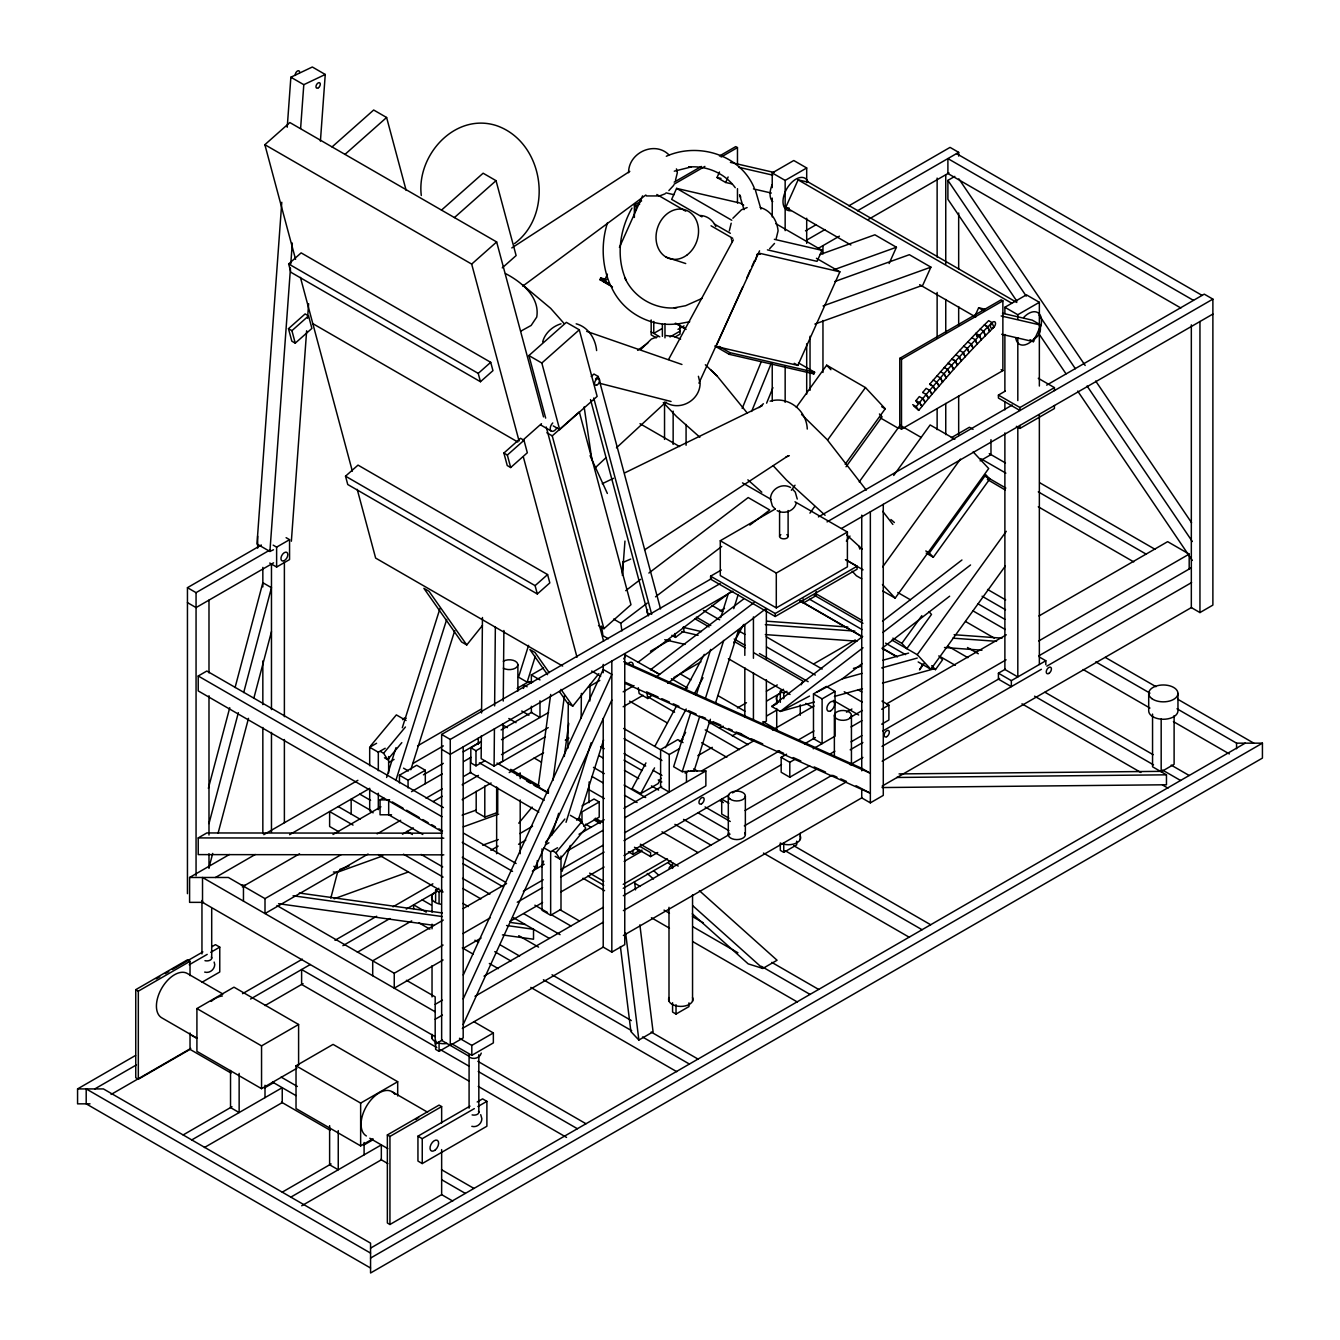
<?xml version="1.0" encoding="UTF-8"?>
<svg xmlns="http://www.w3.org/2000/svg" width="1340" height="1340" viewBox="0 0 1340 1340"><rect width="100%" height="100%" fill="white"/><g stroke="black" fill="none" stroke-linecap="round" stroke-linejoin="round"><path stroke-width="1.5" d="M481.361 735.811L481.161 758.641L494.092 766.095L502.701 761.221L503.036 723.868M481.579 712.981L482.45 617.506M494.092 766.095L494.427 728.742M494.628 705.912L495.348 627.053M503.254 701.038L503.89 630.487M567.875 748.206L568.294 702.545M581.141 718.307L581.376 693.4M588.947 802.677L589.131 781.923M589.868 700.988L590.035 684.388M622.464 573.453L622.865 561.678M624.959 541.075L622.38 575.413M281.785 202.256L256.978 543.99L269.909 551.46L273.494 549.752M287.229 127.233L290.864 77.218L312.321 67L325.252 74.471L320.411 141.136M269.909 551.46L290.478 268.05M290.78 263.896L292.304 243.059M300.612 128.439L303.795 84.688L325.252 74.471M291.366 541.226L306.642 330.762M307.564 318.267L308.619 303.678M550.69 694.438L538.094 787.351L547.792 792.962M552.985 780.366L564.442 695.694M564.274 756.48L568.746 723.433M628.594 172.692C628.36 152.76 654.624 140.533 668.878 154.804M675.477 180.297L677.337 172.692L676.415 168.874M729.329 230.849L731.188 223.227M776.229 238.47L778.088 230.849C777.1 220.48 770.751 210.33 760.299 207.583M330.812 898.169L337.579 872.223L382.754 855.925M208.37 788.356L229.743 707.721M235.07 687.554L262.841 582.716L271.467 587.691L243.696 692.529M208.99 823.564L238.353 712.696M208.99 867.516L212.725 853.413M218.068 833.245L248.503 718.341M253.846 698.173L271.467 631.643M386.607 777.468L396.02 747.636M402.302 727.754L439.989 608.461M395.853 780.45L446.722 619.398M410.794 769.78L454.762 630.604M528.58 645.361L518.53 677.169L527.139 682.144L533.052 681.775M527.139 682.144L535.313 656.298M541.712 867.014L543.588 861.05M551.762 835.205L558.663 813.33M566.033 822.291L591.158 742.745M562.13 871.251L570.304 845.406M578.461 819.561L603.586 740.032M690.586 713.048L673.635 766.731L682.244 771.706L694.053 770.969L710.384 719.279M696.247 695.142L710.686 649.414M720.736 617.606L728.273 593.754M682.244 771.706L699.832 716.029M705.493 698.14L723.701 640.47M733.75 608.662L738.156 594.742M715.409 703.366L738.642 629.8M607.523 222.658C601.057 242.741 601.727 265.169 610.135 284.616M755.107 261.267L757.435 253.947M542.7 341.817C544.878 333.191 552.599 326.273 561.008 323.811M481.278 1053.089C480.089 1057.813 474.109 1059.722 470.005 1057.478M796.228 503.254C794.201 511.244 784.084 514.493 777.133 510.674M742.193 408.432L761.154 361.967M751.606 411.464L771.337 363.073M766.614 403.156L772.929 387.662M759.562 250.831L698.927 383.173M612.481 286.928L599.918 279.675L600.655 278.017L606.719 279.423M611.207 285.939L603.988 281.769L607.422 274.147M619.415 247.414L642.563 195.875M743.7 205.137L740.132 203.077L676.6 188.387L671.658 199.392L701.926 216.862M731.606 183.848L725.644 182.475L717.034 177.5L719.496 172.006M725.644 182.475L728.122 176.981M742.578 287.279L716.012 346.457L797.886 365.385L839.895 271.836L816.412 258.285M746.866 277.732L750.299 270.094M752.025 266.275L754.587 260.546M850.883 244.986L785.743 207.365L798.104 179.862L808.69 182.307L1016.792 302.455M729.178 354.296L729.915 352.654L814.62 372.235L813.882 373.877L729.178 354.296L714.823 346.005M775.726 223.629L822.006 250.346L817.048 261.35L767.418 249.86M889.107 263.545L896.426 247.247L874.886 234.802L819.996 254.55M834.854 281.5L909.357 254.701L930.898 267.146L922.757 285.253L814.871 324.079M801.253 684.757L802.894 681.089L754.202 652.982M975.352 315.101L978.652 307.764L984.599 309.138M1001.7 334.297L1033.492 341.65L1040.912 325.134L1032.286 320.159L1002.488 313.275M463.272 975.034L603.218 669.447L611.827 674.422L463.188 998.987M463.188 1024.564L611.827 699.999M631.994 208.069C619.733 229.626 615.78 256.845 625.998 279.976L624.775 277.631C633.586 297.53 655.277 310.059 676.918 307.731M668.543 359.522L733.365 239.91M645.93 762.912L632.095 788.674L640.704 793.649L658.091 783.615L661.056 778.121M654.841 746.363L676.583 705.879M685.494 689.33L704.27 654.372M640.704 793.649L654.557 767.887M665.427 747.653L686.197 709.011M694.103 694.304L703.014 677.739M680.703 741.556L685.611 732.41M733.784 642.798L743.616 624.507M623.72 658.895L625.746 655.361M796.329 407.276L826.68 365.184L865.456 387.578L885.238 408.767L845.155 464.31M791.37 490.256L795.022 485.214M827.802 439.755L865.456 387.578M809.93 513.136L814.787 506.403M846.026 466.772L882.072 416.807L879.425 413.993M859.225 481.881L900.078 425.266M846.344 541.109L849.979 536.05M893.713 475.449L930.144 424.947L954.834 439.202M882.692 566.854L960.428 459.118M882.825 591.024L895.17 598.143L988.702 468.531L973.158 451.881M933.31 557.256L929.357 553.018L985.821 474.762L989.774 479L933.31 557.256L926.225 553.169M929.039 611.76L931.501 614.423L906.795 648.66L901.853 643.351L921.853 615.646M1005.235 566.15L930.848 669.246L917.247 654.691L1006.273 531.31M922.674 664.305L919.508 669.883L924.382 663.149M931.87 667.571L935.471 669.631L942.523 659.85L938.821 655.88M466.756 644.959L429.051 591.325L423.892 588.327L461.58 641.961L466.756 644.959L482.433 625.462M559.333 691.423L567.574 703.165L572.75 706.146L598.863 673.652M918.721 410.358L916.175 406.64L926.158 394.479L928.637 398.298L918.721 410.358L913.578 405.886M370.661 745.811L396.355 714.89L406.053 720.501M401.816 742.645L387.696 759.646L383.592 753.264L405.434 727M518.747 823.162L532.131 807.099M545.564 842.224L564.844 819.042M581.627 821.856L585.731 828.237L560.036 859.158L555.933 852.776L581.627 821.856L570.321 815.323M922.724 392.469L926.158 388.366L929.625 390.342L932.037 394.228L928.603 398.315L926.175 394.463L922.707 392.486M926.175 394.463L947.665 369.455L949.909 373.542L932.02 394.245L929.625 390.342M929.675 384.212L933.126 386.205L935.488 390.141L933.109 386.222L929.659 384.228L951.836 358.986L955.269 360.979L957.43 365.167L949.876 373.575L947.682 369.438L944.214 367.462M947.682 369.438L983.56 331.147L985.402 335.67L981.232 339.908L979.389 335.385L975.922 333.425L963.661 346.189M963.125 352.453L965.152 356.775L963.092 352.47L959.658 350.477L951.852 358.969L955.303 360.963L957.413 365.184L969.122 352.537L967.095 348.216L963.644 346.222L959.675 350.46M668.878 190.565L673.769 185.272M732.896 218.253L741.523 209.744L747.117 207.583M641.039 349.288L651.374 339.07L658.091 336.491M769.629 248.721L774.503 243.445M975.922 333.425L977.178 336.407L975.939 333.392L984.364 324.9L987.798 326.893L989.59 331.466L985.369 335.687L983.594 331.131L980.11 329.154M983.594 331.131L992.086 322.639L988.652 320.662L984.381 324.883L987.831 326.859L989.573 331.483L993.828 327.262L992.086 322.639M595.395 467.643L605.914 457.744M616.45 447.828L665.997 402.034M295.571 259.307L264.868 144.686L289.842 122.543L496.654 241.954L543.521 416.891M332.052 146.931L373.676 110.014L386.607 117.484L406.154 190.431M344.983 154.385L386.607 117.484M288.653 263.947L301.132 252.875L490.708 362.319L492.953 370.644L480.457 381.716L290.88 272.271L288.653 263.947L478.229 373.391L480.457 381.716M288.469 328.685L305.118 313.928L308.552 315.905L311.902 328.401L295.252 343.157L291.819 341.164L288.469 328.685L291.919 330.678L295.252 343.157M291.919 330.678L308.552 315.905M441.496 210.112L483.12 173.212L496.034 180.666L516.118 255.572L502.249 267.883M454.428 217.566L496.034 180.666M519.082 441.028L471.68 264.097L496.654 241.954M345.519 476.186L358.014 465.114L547.591 574.575L549.819 582.9L537.323 593.972L347.747 484.51L345.519 476.186L535.096 585.647L537.323 593.972M478.229 373.391L490.708 362.319M545.665 418.114L528.915 355.552L566.368 322.354L579.299 329.808L597.138 396.389L559.684 429.604L553.219 425.885M559.684 429.604L541.829 363.023L579.299 329.808M503.89 453.054L520.54 438.297L523.99 440.291L527.323 452.769L510.691 467.526L507.24 465.55L503.89 453.054L507.341 455.047L510.691 467.526M591.191 376.49L593.955 374.028L598.277 376.507L660.553 608.93M522.751 440.274L541.477 423.675M507.341 455.047L523.99 440.291M595.496 378.969L598.277 376.507M603.921 628.694L552.247 435.869L579.299 411.882L630.972 604.708L603.921 628.694L598.528 625.579M535.096 585.647L547.591 574.575M758.926 407.628L763.398 403.742M514.426 243.662C554.643 213.914 543.906 141.688 496.202 125.525C454.712 112.376 416.305 155.524 421.296 195.506M645.88 194.987L522.751 286.14M814.385 702.009L780.332 711.44L771.723 706.465L862.692 636.416M882.541 621.14L961.936 560.003M863.027 647.756L780.332 711.44L809.511 696.096M882.876 632.48L970.545 564.978M816.797 692.261L842.341 678.827L862.156 663.568M949.658 596.2L881.971 648.326L896.175 656.416M625.713 590.672L640.604 579.349M648.878 573.051L748.189 497.559L769.73 510.004L749.864 525.096M621.928 630.889L620.788 623.234L647.254 603.101M655.528 596.819L721.724 546.486M637.974 662.329L730.769 591.794M671.893 635.294L675.511 637.388L684.02 630.906L683.433 627.036M650.453 669.832L743.7 598.947M655.729 677.337L753.985 602.648M638.275 687.721L639.146 693.534L647.773 698.509L652.764 694.706M667.739 683.316L765.994 608.628M637.639 350.36L647.806 343.057M644.573 549.869L788.406 455.667M511.796 247.934L629.8 171.352M702.21 298.334L685.644 305.704L674.271 307.832M634.373 217.432L634.373 205.12L641.609 200.933M674.204 182.123L701.356 166.445M719.446 156.01L735.744 146.596L737.469 147.584L737.469 164.016M634.373 205.12L636.098 206.109L639.716 204.032M674.104 184.166L704.89 166.411M721.171 156.998L737.469 147.584M772.225 187.6L772.225 172.944L793.766 160.515L806.697 167.969L806.697 182.625M772.225 172.944L785.156 180.414L806.697 167.969M187.449 893.646L187.449 587.674L261.35 545.011M805.491 230.849L816.328 224.601M848.856 205.824L950.06 147.383L958.67 152.358L958.67 156.093M187.449 587.674L196.059 592.649L269.96 549.986M806.881 240.011L824.954 229.576M857.483 210.799L958.67 152.358M273.176 545.145L276.626 547.139L289.557 539.668L289.557 559.567L276.626 567.038L269.742 563.051M662.144 328.534L653.769 333.375L653.769 321.433M273.561 562.833L196.059 607.59L187.449 602.615M678.006 329.339L684.003 325.871M817.718 248.671L839.409 236.158M868.32 219.459L948.971 172.893M670 336.943L680.05 331.147M675.025 337.027L680.05 334.129L680.05 325.168M1016.893 301.249L947.899 199.292L947.899 180.381L954.8 176.394M441.999 831.654L198.22 690.921L198.22 675.996L206.829 671.022L443.389 807.585M899.776 358.349L1001.148 299.825L1002.873 300.83L1002.873 370.627L901.502 429.152L899.776 428.147L899.776 358.349L901.502 359.338L1002.873 300.83M1004.883 313.56L1004.883 307.279L1026.423 294.834L1039.354 302.304L1039.354 386.037M1004.883 307.279L1017.814 314.733L1039.354 302.304M443.808 854.853L198.22 854.602L198.22 837.919L206.829 832.944L442.016 833.179M794.989 501.78L847.399 532.03L847.399 566.854L776.295 607.891L720.284 575.563L720.284 540.74L775.391 508.932M369.689 765.71L369.689 747.251L376.59 743.281M369.689 747.251L378.316 752.226L385.2 748.256M1054.429 390.61L1054.429 387.612L1019.975 407.528L1019.975 410.509L998.417 398.064L998.417 395.082L1005.318 391.096M531.36 683.283L531.36 674.941L543.437 667.973M846.311 560.019L857.081 566.234L857.081 569.215L775.224 616.484L710.602 579.165L710.602 576.183L721.272 570.019M203.513 902.356L189.593 902.356L189.593 877.482L229.408 854.501M263.796 834.653L357.88 780.316M388.65 762.561L394.077 759.428M417.611 745.844L480.943 709.279M517.139 688.375L528.948 681.558M951.316 437.711L969.44 427.242L973.041 429.319M468.832 1056.121L441.647 1040.409L441.647 734.437L711.557 578.612M818.422 516.922L1012.253 405.015M1046.657 385.133L1204.258 294.147L1212.884 299.122L1212.884 605.094L1199.953 612.564L1191.327 607.59L1191.327 324.866M441.647 734.437L450.257 739.429L720.166 583.587M827.048 521.896L1212.884 299.122M215.455 877.482L255.253 854.501M289.608 834.669L369.203 788.707M412.62 763.649L443.373 745.894M399.454 782.912L399.454 775.224L416.69 765.274L425.299 770.249L425.299 783.682M732.846 591.191L450.257 754.353L441.647 749.378M841.537 528.446L1212.884 314.062M399.454 775.224L408.064 780.198L425.299 770.249M1016.373 426.338L1019.975 428.415L1054.429 408.516L1054.429 405.534M391.548 814.787L380.058 814.787L380.058 799.863L383.675 797.769M423.423 774.822L443.306 763.348M463.188 751.857L481.261 741.439M501.127 729.948L531.846 712.227M484.611 760.885L475.985 765.86L470.826 762.879L470.826 747.737L481.161 741.774M720.284 540.74L776.295 573.068L847.399 532.03M470.826 747.737L475.985 750.735L481.161 747.737M242.272 886.879L299.524 853.815M333.024 834.468L380.928 806.814M588.562 686.951L599.818 680.452M650.469 651.207L670.369 639.716M720.149 610.973L724.521 608.444M980.11 460.876L990.98 454.612L990.98 439.671M411.514 791.655L442.217 773.917M463.774 761.472L470.96 757.318M501.512 739.68L548.596 712.495M426.036 798.188L442.217 788.841M463.774 776.396L470.96 772.242M501.512 754.621L548.228 727.637M189.593 877.482L228.37 877.482L265.002 898.621L340.98 854.769M377.143 833.882L400.66 820.298M433.222 801.504L442.267 796.278M462.166 784.788L478.447 775.391M498.346 763.901L545.38 736.749M623.167 691.842L634.021 685.577M710.602 576.183L775.224 613.502L857.081 566.234M368.098 854.016L265.002 913.545L265.002 898.621M402.469 834.183L413.323 827.919M462.166 799.712L491.11 782.995M509.2 772.56L543.571 752.712M565.279 740.183L568.897 738.089M623.167 706.766L643.066 695.276M673.819 677.521L700.954 661.86M799.712 601.024L803.397 602.983L816.328 595.53L816.194 591.476M190.029 1032.989L190.029 1049.371L138.322 1079.219L135.742 1077.728L135.742 989.674L187.449 959.825L190.029 961.316L190.029 975.654M156.211 978.853L159.795 976.776M165.189 973.661L168.773 971.6M172.358 969.524L202.876 951.902M211.854 946.727L215.455 944.65L219.76 947.129L219.76 972.002L201.804 982.371M135.742 989.674L138.322 991.165L190.029 961.316M189.242 964.75L207.198 954.381M210.782 952.321L219.76 947.129M296.844 1068.298L261.551 1088.666L196.913 1051.364L196.913 1008.568L233.981 987.178L298.602 1024.497L298.602 1065.25M679.581 748.574L669.246 754.537L669.246 792.107L660.62 787.133L660.62 749.562L677.856 739.613L683.031 742.594M90.015 1103.842L77.569 1103.842L77.569 1088.918L135.575 1055.434M242.54 993.677L302.354 959.155M334.983 940.312L376.674 916.242M392.989 906.812L432.87 883.797M490.876 850.297L498.128 846.11M519.886 833.564L532.566 826.227M679.413 741.456L683.031 739.362M710.217 723.667L713.851 721.573M737.419 707.972L746.481 702.73M766.413 691.222L777.301 684.941M813.548 664.02L855.238 639.934M435.617 901.368L435.617 890.162L438.85 888.303M780.299 702.361L780.299 691.172L783.531 689.296M581.979 805.943L594.039 798.992L599.215 801.973L599.215 817.115L583.704 826.06M94.805 1088.918L136.462 1064.881M250.547 999.02L310.294 964.515M342.889 945.688L389.974 918.503M406.271 909.106L437.058 891.335M518.547 844.284L525.783 840.096M719.547 728.24L723.165 726.146M766.631 701.055L781.12 692.68M435.617 890.162L439.068 892.155L442.3 890.296M780.299 691.172L783.749 693.149L786.982 691.289M599.215 801.973L581.979 811.923L581.979 823.279M111.103 1094.445L190.783 1048.433M265.035 1005.57L303.058 983.627M357.378 952.254L411.698 920.898M697.822 755.71L712.311 747.335M732.226 735.844L737.653 732.712M766.631 715.979L777.502 709.697M545.481 844.769L548.931 842.776M761.522 723.902L766.363 721.104L766.363 679.749M835.038 691.406L822.107 698.877L822.107 743.65L813.481 738.675L813.481 693.902L826.412 686.432L835.038 691.406L835.038 736.179L813.212 748.775M579.031 834.234L604.173 819.712M623.938 808.305L661.675 786.513M685.042 773.029L688.626 770.952M543.755 847.751L550.656 851.738L557.541 847.751M443.255 920.077L372.704 960.813L372.704 975.738M463.154 908.587L506.57 883.529M701.942 770.735L754.403 740.451M772.476 729.999L814.083 705.979M532.382 871.117L544.207 864.283M566.719 851.285L602.866 830.415M624.541 817.903L705.862 770.952L705.862 785.877L624.541 832.827M523.354 891.251L543.236 879.777M561.309 869.342L602.866 845.356M196.913 1008.568L261.551 1045.887L298.602 1024.497M276.928 905.522L394.245 973.259L443.088 945.052M462.987 933.561L490.122 917.9M517.257 902.239L542.583 887.616M560.673 877.164L604.089 852.106M623.988 840.615L779.562 750.802M797.652 740.35L813.933 730.953M846.478 712.16L851.905 709.028M809.611 765.777L789.796 777.233L781.17 772.259L781.17 757.335L786.58 754.202M804.603 743.801L815.407 737.569M849.644 717.805L862.256 710.518M443.088 959.976L394.245 988.183L394.245 973.259M462.987 948.486L481.077 938.05M510.021 921.334L542.583 902.54M560.673 892.088L604.089 867.03M623.988 855.54L728.96 794.938M732.528 792.878L781.521 764.587M886.661 703.885L1006.307 634.808M1038.936 615.981L1167.643 541.662L1189.183 554.107L1189.183 569.031M781.17 757.335L789.796 762.309L795.19 759.177M851.051 726.933L861.854 720.686M881.687 709.245L888.889 705.091L888.889 720.016L881.687 724.169M628.427 851.738L632.949 854.351L639.833 850.364M624.172 861.402L641.793 851.235M634.457 847.265L650.604 856.595L657.706 852.491M542.03 848.806L542.03 910.312L550.656 915.287L560.991 909.324L560.991 856.009M829.427 754.336L834.837 751.221M851.051 741.857L861.854 735.61M372.989 1138.749L360.644 1145.884L296.023 1108.582L296.023 1065.786L333.074 1044.396L397.695 1081.715L397.695 1095.969M183.128 1134.947L231.988 1106.74M264.566 1087.929L273.611 1082.703M745.057 810.516L817.568 768.658M850.197 749.814L862.893 742.494M882.825 730.97L1006.089 659.816M1038.718 640.972L1189.183 554.107M623.217 884.35L667.404 858.84M623.217 888.32L670.938 860.766M1045.82 664.74L1045.82 660.754L1011.348 680.653L1011.348 686.616L998.417 679.162L998.417 673.183L1005.318 669.213M191.754 1139.921L282.238 1087.678L282.238 1102.602L204.417 1147.526M435.182 1004.347L442.418 1000.159M484.025 976.14L603.419 907.214M623.318 895.723L730.049 834.1M744.32 825.859L832.073 775.207M850.197 764.738L862.893 757.418M882.005 746.38L999.59 678.492M1038.718 655.896L1191.327 567.792M435.182 1019.271L442.418 1015.083M474.996 996.29L603.469 922.104M623.385 910.614L845.959 782.108M882.155 761.221L1041.398 669.28M1046.825 666.148L1191.595 582.565M442.418 1039.974L435.182 1044.145L435.182 996.876L406.405 980.277M462.333 1028.467L603.469 946.978M623.385 935.488L862.24 797.585M882.155 786.094L1191.595 607.439M435.617 1040.041L435.617 1049.371L439.068 1051.364L451.982 1043.894M780.299 842.91L780.299 850.364L783.749 852.357L796.663 844.904L796.663 841.168M603.218 718.458L603.218 947.129L611.827 952.103L624.758 944.65L624.758 653.602M861.737 789.562L861.737 797.886L870.347 802.861L883.278 795.391L883.278 504.343M296.023 1065.786L360.644 1103.105L397.695 1081.715M459.469 1038.265L471.814 1045.384L493.355 1032.956L493.355 1042.905L471.814 1055.334L452.418 1044.145M282.238 1192.148L331.097 1163.941M363.659 1145.147L372.704 1139.921M441.647 1149.586L441.647 1194.644L389.94 1224.492L387.361 1223.001L387.361 1134.947L439.068 1105.098L441.647 1106.589L441.647 1122.97M387.361 1134.947L389.94 1136.437L441.647 1106.589M290.847 1197.123L381.331 1144.896L381.331 1159.82L301.701 1205.782M477.191 1101.983L482.584 1098.867L486.889 1101.363L486.889 1126.236L422.251 1163.555L417.946 1161.06L417.946 1136.186L470.005 1106.12M417.946 1136.186L422.251 1138.665L474.327 1108.616M477.911 1106.539L486.889 1101.363M672.58 1002.739L672.58 1012.052L676.03 1014.045L688.961 1006.591L688.961 1002.856M620.403 946.576L630.906 1031.582L638.862 1040.041L653.082 1031.833L639.867 924.851M692.294 913.796L748.206 963.879L762.845 968.451L777.066 960.244L699.38 890.681M370.56 1248.126L1245.195 743.164M370.56 1258.076L1262.431 743.164L1262.431 758.088L370.56 1273L370.56 1243.151L103.431 1088.918L77.569 1088.918M520.908 331.097L531.159 325.436L536.737 317.078C540.12 296.978 521.411 281.869 505.498 273.561M771.723 706.465L777.183 703.584M762.343 405.618L624.691 472.903M602.23 483.723L613.469 478.313M623.335 562.264L630.705 559.065M665.143 193.798L659.565 195.942L646.366 195.942M785.944 456.99L789.294 455.701M666.315 156.261C698.056 142.057 740.233 154.519 754.186 187.818M674.288 171.185L691.273 166.93L688.626 167.048C706.448 165.356 724.689 173.111 735.241 187.684M462.132 815.156L475.884 810.197M339.74 869.409L348.986 866.092M476.186 791.32L476.186 812.107L484.795 817.082L497.726 812.409L497.726 787.92M463.272 826.864L498.631 814.1M334.196 898.755L408.415 871.972M482.651 845.188L498.262 839.544M833.698 269.809L896.426 247.247M823.078 305.939L930.898 267.146M853.429 668.392L861.319 666.215M882.993 660.201L908.621 653.099M842.341 678.827L862.039 673.367M881.753 667.906L917.23 658.074M834.418 696.448L862.457 688.676M882.49 683.115L934.566 668.677M678.191 323.895L689.731 321.734M757 254.5L760.299 254.114M770.115 401.163C788.389 395.786 806.613 410.543 807.266 429.068M899.056 773.917L1160.474 771.354M896.695 777.468L1166.47 774.822L1166.47 784.771L882.055 787.552M1177.006 708.776L1236.569 743.164L1262.431 743.164M690.552 770.952L705.862 770.952M380.058 799.863L389.639 799.863M198.22 837.919L443.808 838.17M675.561 324.012C648.929 326.876 622.196 311.45 611.358 286.944M333.409 872.022L337.579 872.223M766.631 621.191L847.868 627.053M954.13 634.708L1002.035 638.175M765.308 624.624L854.887 631.09M952.807 638.158L996.558 641.324M765.308 634.591L856.98 641.19M944.482 647.505L981.969 650.218M665.997 335.57L673.919 336.491L680.62 339.07M204.685 972.103C209.643 973.56 214.567 969.574 214.752 964.549L214.149 962.07M471.814 1126.337C476.772 1127.794 481.696 1123.791 481.881 1118.766L480.725 1114.679M241.284 884.936L245.421 885.505M299.322 893.026L442.334 912.959M510.741 922.49L525.246 924.5M293.075 895.773L442.317 916.56M506.57 925.521L533.521 929.273L533.521 939.223L502.416 934.901M278.569 903.696L434.026 925.371M730.401 162.375L774.118 172.475M739.027 167.349L772.795 175.155M717.034 177.5L721.004 178.421M753.465 188.906L771.337 193.044M785.743 207.365L789.277 208.186M665.963 192.859L673.953 194.702M774.353 239.324L822.006 250.346M760.014 253.377L839.895 271.836M1001.164 315.955L1040.912 325.134M599.918 279.675L605.965 281.065M603.988 281.769L607.975 282.707M683.149 627.355L701.406 631.592M681.859 631.542L698.09 635.294M664.74 639.733L685.042 644.423M599.298 383.19L671.055 401.498M666.114 257.113L685.728 263.545M586.686 331.365L681.943 364.48M576.183 323.811C588.193 326.977 595.496 338.651 596.618 350.561M666.315 402.871C680.888 411.146 699.882 400.007 700.133 383.341L698.408 376.289M790.55 487.458C781.89 482.534 770.584 489.15 770.433 499.066L772.393 506.001L775.09 508.899M623.753 661.659L861.737 768.306L870.347 773.281L624.758 663.216M625.663 682.462L633.284 685.879M646.6 691.859L658.024 696.968M661.826 698.676L669.447 702.093M673.25 703.802L678.961 706.364M688.492 710.619L696.096 714.036M701.808 716.599L705.627 718.307M715.141 722.562L720.853 725.124M728.474 728.541L732.277 730.25M736.079 731.958L741.791 734.521M751.305 738.776L762.728 743.901M777.971 750.718L783.682 753.281M793.196 757.552L800.818 760.969M814.134 766.932L825.557 772.058M833.179 775.475L836.981 777.183M840.783 778.875L846.495 781.438M856.026 785.709L870.347 793.246L624.758 683.182M624.256 654.389L659.615 674.389L650.989 669.414M956.525 153.614L1202.114 295.403M1193.488 300.378L947.899 158.589L947.899 173.513L1180.841 307.999M798.104 179.862L1011.633 303.142M978.652 307.764L983.811 310.746M1030.041 339.656L1033.492 341.65M919.659 284.683L975.755 317.061M971.785 337.68L975.252 339.656L977.162 344.095L969.088 352.554L967.111 348.182M1038.282 378.299L1054.429 387.612M967.681 341.951L971.148 343.911L973.108 348.316L971.148 343.911M1001.148 369.622L1002.873 370.627M676.6 188.387L731.774 220.246M955.722 354.748L959.189 356.708L961.266 360.963L959.189 356.708M714.371 224.048L730.384 233.294M656.835 194.501L685.745 211.184M711.038 225.79L732.729 238.302M998.417 395.082L1019.975 407.528M940.496 371.683L943.963 373.659L946.224 377.713L943.963 373.659M936.827 375.887L940.295 377.847L942.59 381.866L940.295 377.847M933.21 380.074L936.677 382.034L939.022 386.004L936.677 382.034M922.791 398.55L925.253 402.368L922.774 398.566L919.324 396.573L916.007 400.61L917.682 403.122L915.99 400.643L919.458 402.603L921.97 406.355L919.458 402.603M912.724 404.647L916.175 406.64M989.255 453.607L1005.469 462.97M1039.689 482.718L1154.963 549.266M980.646 458.581L1005.854 473.137M1038.282 491.847L1146.337 554.241M881.703 406.724L885.238 408.767M798.472 362.906L814.62 372.235M810.298 371.817L813.882 373.877M794.268 363.291L797.886 365.385M901.853 426.288L921.334 437.527M986.039 476.621L1005.854 488.062M1038.282 506.788L1133.741 561.895M986.24 476.956L989.774 479M290.864 77.218L303.795 84.688M880.397 417.929L898.503 428.381M987.362 479.469L1005.285 490.021M600.655 278.017L606.048 281.132M719.144 346.423L729.915 352.654M676.264 323.493L685.293 328.719M675.327 323.208L686.097 329.422M651.173 331.885L659.799 336.859M656.349 337.864L651.173 334.866L651.173 319.942M264.868 144.686L471.68 264.097M925.806 550.975L929.357 553.018M987.563 589.433L1005.67 599.901M1105.282 657.404L1156.001 686.683M1177.743 699.245L1253.804 743.164M982.086 596.233L1005.536 609.767M1095.785 661.876L1149.938 693.132M977.815 603.72L1004.832 619.315M1083.156 669.514L1149.938 708.056M1173.404 721.607L1229.35 753.918M972.807 610.772L1005.218 629.482M528.915 355.552L541.829 363.023M640.001 423.691L679.564 446.538M742.511 482.886L771.27 499.485M1039.354 657.019L1045.82 660.754M965.587 621.525L994.414 638.175M845.44 559.651L863.061 569.835M897.783 592.498L910.363 599.767M861.687 578.813L856.394 575.764L852.156 571.225M967.497 647.505L978.317 653.753M1044.999 692.261L1153.137 754.688M1171.16 765.09L1189.183 775.492M998.417 673.183L1011.348 680.653M948.067 646.249L967.899 657.689M1034.581 696.18L1153.522 764.855M1162.534 770.065L1180.557 780.466M1166.47 774.822L1152.551 766.781L1152.551 714.086M540.74 424.981L551.577 431.245M940.864 657.002L955.286 665.327M1021.968 703.835L1140.909 772.51M1162.534 784.989L1167.944 788.121M546.871 432.77L552.247 435.869M815.49 593.503L862.273 620.504M892.859 638.158L901.853 643.351M814.083 595.128L862.943 623.335M891.904 640.051L917.247 654.691M809.561 599.231L862.055 629.549M885.589 643.133L905.505 654.624M918.168 661.943L930.848 669.246M800.533 600.957L861.57 636.198M883.11 648.627L897.482 656.918M801.019 601.476L862.055 636.718M312.823 323.644L517.826 442.016M881.988 701.105L888.889 705.091M712.009 605.462L722.846 611.71M766.179 636.735L822.14 669.045M858.253 689.899L861.871 691.976M703.399 610.437L719.647 619.817M739.496 631.274L744.923 634.406M766.581 646.919L815.34 675.058M844.217 691.742L862.273 702.16M696.331 617.12L710.753 625.462M734.203 638.996L745.023 645.244M759.445 653.568L808.154 681.692M694.673 618.611L709.111 626.952M734.354 641.525L745.174 647.773M833.396 700.418L858.672 715.007M813.481 693.902L822.107 698.877M728.34 658.677L790.064 694.472M805.792 703.399L812.995 707.554M613.603 619.08L620.788 623.234M680.017 673.735L690.82 679.983M717.838 695.577L744.856 711.172M762.862 721.573L777.267 729.898M608.327 638.795L602.95 635.679L601.526 626.115M671.39 678.71L687.604 688.073M739.847 733.148L752.444 740.434M708.424 721.808L748.055 744.688M647.572 696.632L674.59 712.227M705.208 729.898L739.429 749.663M591.677 671.072L600.672 676.248M629.566 701.155L667.387 722.997M701.607 742.745L726.816 757.301M562.666 666.064L375.635 558.077L357.227 489.368M531.36 674.941L539.986 679.916M660.62 749.562L669.246 754.537M623.636 728.457L661.34 750.232M693.651 768.875L697.252 770.952M286.107 537.675L289.557 539.668M624.005 738.625L661.943 760.517M527.106 686.767L523.505 684.707L523.505 688.425M728.876 803.263L721.707 799.126L721.707 814.05L728.876 818.204M719.798 800.516L723.399 802.593M793.699 845.674L930.663 924.751M624.005 753.549L645.679 766.061M652.915 770.232L661.943 775.441M785.072 850.649L922.054 929.725M600.605 746.615L604.206 748.708M624.021 760.149L642.028 770.534M658.242 779.897L661.843 781.974M705.075 806.931L730.283 821.487M521.746 711.038L528.948 715.208M599.198 755.76L602.799 757.837M624.406 770.316L638.812 778.641M651.424 785.91L658.627 790.064M698.257 812.944L728.876 830.632M763.448 853.077L909.441 937.364M508.815 718.508L516.017 722.662M593.469 767.385L604.273 773.615M624.088 785.056L645.696 797.534M683.534 819.377L719.547 840.163M501.998 724.521L507.408 727.637M592.062 776.513L602.866 782.744M624.474 795.223L637.086 802.509M674.908 824.351L710.937 845.138M534.107 757.971L541.31 762.142M588.143 789.176L604.34 798.54M661.977 831.805L698.006 852.608M510.691 769.344L539.501 785.977M595.345 818.204L602.548 822.375M640.369 844.2L678.191 866.042M497.006 763.08L547.423 792.191M594.24 819.209L599.65 822.325M526.737 781.086L530.339 783.163M533.923 785.24L537.507 787.317M594.96 820.482L600.337 823.581M639.833 846.394L650.604 852.608L650.604 856.595M479.385 762.845L544.207 800.281M585.63 824.184L591.024 827.299M538.814 812.09L470.39 772.577L470.39 757.653M634.808 883.295L640.219 886.41M692.479 916.594L703.299 922.825M771.79 962.371L818.639 989.423M664.037 910.111L669.447 913.244M692.881 926.761L737.938 952.774M761.371 966.308L810.03 994.397M380.359 751.405L383.592 753.264M552.7 850.9L555.933 852.776M589.634 873.127L603.77 881.284M403.541 768.172L408.382 770.969M384.463 757.787L387.696 759.646M555.179 856.361L560.036 859.158M587.858 876.075L603.77 885.271M582.95 878.219L604.575 890.698M651.424 917.749L669.447 928.168M692.881 941.685L797.417 1002.035M533.873 866.276L537.323 868.27L537.323 860.582M198.22 675.996L441.999 816.73M463.724 833.245L516.118 863.496M392.268 801.923L403.038 808.154M406.623 810.214L419.202 817.484M422.787 819.544L428.163 822.659M431.765 824.736L435.349 826.797M438.951 828.874L442.535 830.951M462.283 842.357L512.55 871.369M359.79 794.151L370.594 800.382M559.701 909.575L579.517 921.016M422.787 834.468L388.684 814.787L388.684 799.863M462.283 857.282L505.364 882.155M370.979 810.566L351.164 799.126L351.164 814.05M407.008 831.353L412.402 834.485M462.836 863.597L502.467 886.477M534.878 905.187L547.49 912.473M551.092 914.55L570.907 925.99M373.14 812.811L369.689 810.817L369.689 788.255M338.25 806.58L360.175 819.243M421.095 854.418L442.703 866.896M462.518 878.337L489.854 894.115M523.756 913.696L560.103 934.667M353.04 825.088L329.623 811.554L329.623 826.495L338.635 831.688M403.474 854.2L443.088 877.08M462.903 888.521L480.926 898.905M513.337 917.632L549.367 938.419M378.248 854.568L443.088 892.005M462.903 903.445L468.313 906.56M518.747 935.672L538.546 947.112M422.251 899.877L431.262 905.07M499.753 944.616L519.585 956.057M552.03 974.783L631.324 1020.577M651.139 1032.018L698.006 1059.069M426.254 912.138L413.641 904.852L413.641 908.57M474.913 940.228L478.531 942.305M494.745 951.668L510.959 961.031M543.404 979.758L631.71 1030.745M642.53 1036.993L689.396 1064.044M419.052 922.892L429.855 929.139M462.3 947.866L473.12 954.114M489.334 963.477L498.346 968.669M530.791 987.413L676.767 1071.682M473.958 1021.75L493.355 1032.956M435.182 1011.8L202.524 877.482L202.524 902.356L435.182 1036.691M477.844 1061.313L585.982 1123.741M436.79 1047.562L301.617 969.524L301.617 984.448L469.234 1081.213M440.391 1049.639L469.234 1066.288M478.246 1071.498L577.372 1128.716M478.246 1086.422L566.552 1137.409M222.909 994.029L187.315 973.476A25.594 14.774 -60 0 0 161.721 988.25A25.594 14.774 -60 0 0 161.721 1017.797L197.315 1038.349M391.967 1091.631L427.56 1112.183M281.115 1077.092L297.346 1086.455M441.513 1169.703L473.958 1188.429M189.593 1034.195L196.812 1038.366M272.506 1082.067L295.922 1095.584M369.823 1138.246L387.846 1148.648M441.915 1179.87L465.349 1193.404M189.593 1049.12L231.049 1073.055M281.517 1102.184L330.176 1130.29M380.644 1159.418L387.846 1163.589M441.915 1194.794L452.736 1201.042M370.56 1253.101L86.196 1088.918L86.196 1103.842L370.56 1268.025M522.55 284.817L550.656 308.334L563.939 323.325M890.933 519.535L894.383 522.533M699.849 437.225L676.616 416.606L663.283 402.586M747.854 479.837L761.807 492.199M668.308 862.86L671.407 865.64M653.836 870.849L658.51 875.037M692.763 905.706L762.845 968.451M647.254 873.479L653.468 879.04M825.105 515.264L786.496 480.055L773.163 465.7M846.746 534.995L862.19 549.082M705.343 364.765L716.95 375.82L747.151 412.921M710.485 369.656L716.95 375.82M801.588 414.462L827.048 439.503L866.293 490.139M826.68 365.184L830.917 369.723M882.457 584.525L895.17 598.143M931.752 665.662L935.471 669.631M792.593 489.234L795.29 492.149L797.25 499.066M882.742 511.361L892.875 524.426M549.182 672.63L535.045 652.513L529.87 649.531L547.541 674.673M560.957 689.38L572.75 706.146M958.854 178.857L1085.166 365.468M1095.685 381.029L1191.578 522.717M947.899 180.381L1026.256 296.14M1039.12 315.151L1075.367 368.718M1087.075 386.004L1192.315 541.511M1039.12 334.079L1066.02 373.827M1077.712 391.096L1192.315 560.438M740.769 197.148L739.529 194.803L744.018 209.66M590.086 455.667L607.355 493.455M979.373 335.402L981.249 339.874L977.128 344.129L975.252 339.656M755.408 190.163L760.936 209.073M858.823 546.117L859.895 549.182M731.188 238.47L732.327 241.786M593.737 398.03L651.676 614.289M590.505 399.588L648.46 615.831M546.218 426.974L603.62 641.19M523.421 457.191L577.021 657.27M300.428 277.397L352.353 471.178M674.924 633.502L675.511 637.388M646.902 692.696L647.773 698.509M584.139 406.891L591.962 460.307M634.524 881.653L635.545 889.877M625.646 933.092L638.862 1040.041M803.263 598.93L803.397 602.983M1236.569 743.164L1236.569 748.759M1199.953 321.516L1199.953 612.564M1177.96 693.4L1177.96 710.82A14.623 8.442 0 0 1 1163.321 719.262A14.623 8.442 0 0 1 1148.698 710.82L1148.698 693.4M1174.108 715.66L1174.108 764.303L1161.177 771.773L1161.177 719.061M1039.354 415.35L1039.354 664.489M1019.975 425.433L1019.975 428.415M1017.814 314.733L1017.814 318.92M1017.814 337.764L1017.814 400.576M1017.814 427.795L1017.814 676.918L1004.883 669.464L1004.883 432.887M1004.883 334.481L1004.883 391.012M1004.883 401.481L1004.883 409.856M958.67 213.027L958.67 269.156M958.67 306.575L958.67 325.285M958.67 395.97L958.67 435.467M945.755 174.753L945.755 264.147M945.755 299.49L945.755 332.755M945.755 403.424L945.755 434.612M937.129 178.086L937.129 257.096M937.129 292.438L937.129 338.166M937.129 408.851L937.129 429.637M901.502 359.338L901.502 429.152M870.347 511.813L870.347 802.861M861.737 515.146L861.737 770.852M851.436 715.409A8.526 4.925 0 0 1 838.639 719.664A8.526 4.925 0 0 1 838.639 711.138A8.526 4.925 0 0 1 851.436 715.409L851.436 765.14M834.368 715.409L834.368 756.849M822.961 245.655L822.961 253.964M822.961 320.495L822.961 372.453M810.03 336.273L810.03 390.325M806.697 218.219L806.697 243.344M806.697 343.827L806.697 394.077M800.248 704.874L800.248 715.275M800.248 833.262L800.248 839.51M789.796 762.309L789.796 777.233M788.104 510.506L788.104 536.385M785.156 180.414L785.156 230.647M785.156 366.741L785.156 402.335M783.749 693.149L783.749 698.76M783.749 843.028L783.749 852.357M779.579 510.506L779.579 536.385M776.714 696.566L776.714 702.797M776.714 708.525L776.714 729.312M776.295 573.068L776.295 607.891M775.224 613.502L775.224 616.484M772.225 198.069L772.225 216.912M772.225 363.458L772.225 401.146M766.363 609.449L766.363 659.079M753.432 616.919L753.432 658.275M753.432 672.747L753.432 720.3M745.358 796.044L745.358 834.669M744.822 624.34L744.822 655.361M744.822 667.772L744.822 717.386M737.469 188.655L737.469 203.027M728.307 796.044L728.307 834.669M692.545 894.785L692.545 1001.198M686.482 771.723L686.482 782.141M686.08 424.462L686.08 445.248M676.03 1004.715L676.03 1014.045M673.149 411.129L673.149 444.394M672.58 862.809L672.58 868.404M668.995 907.314L668.995 1001.198M664.975 323.928L664.975 337.864M664.54 402L664.54 439.419M662.379 324.431L662.379 336.357M636.098 206.109L636.098 210.213M632.949 850.364L632.949 854.351M611.827 661.056L611.827 952.103M603.218 664.406L603.218 672.714M550.656 851.738L550.656 915.287M548.378 789.226L548.378 793.313M539.986 700.787L539.986 717.469L531.36 712.495L531.36 706.247M520.205 772.879L520.205 778.607M520.205 799.997L520.205 853.714M517.877 664.69L517.877 691.122M496.654 786.948L496.654 853.714M484.795 785.91L484.795 817.082M478.832 1054.731L478.832 1112.3M478.263 738.189L478.263 744.404M475.985 750.735L475.985 765.86M471.814 1045.384L471.814 1055.334M469.084 1054.731L469.084 1108.197M463.188 746.882L463.188 1037.93L450.257 1045.384L450.257 739.429M439.068 892.155L439.068 903.344M439.068 1042.034L439.068 1051.364M432.033 895.555L432.033 912.188M432.033 924.148L432.033 928.821M432.033 965.738L432.033 996.926M432.033 1034.346L432.033 1038.5M422.251 1138.665L422.251 1163.555M408.064 780.198L408.064 787.887M389.94 1136.437L389.94 1224.492M388.65 756.514L388.65 772.912M378.316 752.226L378.316 770.684M378.316 793.23L378.316 809.645M364.095 1142.484L364.095 1154.846M360.644 1103.105L360.644 1145.884M338.25 1130.608L338.25 1169.77L329.623 1164.795L329.623 1125.633M284.382 562.817L284.382 716.666M284.382 739.529L284.382 822.693M276.626 547.139L276.626 567.038M271.467 564.056L271.467 709.58M271.467 732.444L271.467 832.224M265.002 1085.266L265.002 1097.628M262.841 567.389L262.841 586.903M262.841 660.938L262.841 704.606M262.841 727.469L262.841 833.48M261.551 1045.887L261.551 1088.666M257.665 536.184L257.665 548.127M243.461 886.192L243.461 901.117M239.14 1073.39L239.14 1112.552L230.53 1107.577L230.53 1070.476M211.703 908.721L211.703 958.083M208.99 600.119L208.99 672.881M208.99 695.745L208.99 835.038M208.99 853.748L208.99 868.303M201.955 900.497L201.955 953.963M196.059 592.649L196.059 875.757M138.322 991.165L138.322 1079.219M692.545 997.546A12.194 7.035 0 0 1 680.77 1006.407A12.194 7.035 0 0 1 668.995 997.546M668.995 868.203A12.194 7.035 0 0 1 672.161 865.037M519.485 773.481A12.194 7.035 0 0 1 517.039 775.492M800.248 835.858A12.194 7.035 0 0 1 795.474 843.446A12.194 7.035 0 0 1 781.471 843.446M778.523 702.428A12.194 7.035 0 0 1 779.863 693.4M440.642 904.182A12.194 7.035 0 0 1 435.182 892.406M446.957 1043.475A12.194 7.035 0 0 1 432.033 1034.865M366.373 1135.968A25.594 14.774 -60 0 1 368.165 1103.574A25.594 14.774 -60 0 1 394.848 1094.311M415.869 1119.553A25.594 14.774 -60 0 1 418.7 1117.409M211.218 1001.399A25.594 14.774 -60 0 1 222.373 995.972M744.705 832.777A8.526 4.925 0 0 1 736.832 839.594A8.526 4.925 0 0 1 728.943 832.777M503.304 661.223A8.526 4.925 0 0 1 515.364 661.223A8.526 4.925 0 0 1 515.364 668.174A8.526 4.925 0 0 1 503.304 668.174M478.464 1111.228A4.874 2.814 0 0 1 477.409 1114.294A4.874 2.814 0 0 1 472.099 1114.897M211.335 956.995A4.874 2.814 0 0 1 210.28 960.076A4.874 2.814 0 0 1 204.97 960.679M786.865 534.643A4.271 2.462 0 0 1 786.865 538.127A4.271 2.462 0 0 1 780.835 538.127A4.271 2.462 0 0 1 780.835 534.643M641.994 850.113A7.923 4.573 -60 0 1 636.818 849.108M295.403 75.425A3.049 1.759 -60 0 1 297.229 71.154A3.049 1.759 -60 0 1 299.607 72.477M1023.643 317.479A18.274 10.553 -60 0 1 1038.584 313.175A18.274 10.553 -60 0 1 1039.338 330.511M1035.77 336.675A18.274 10.553 -60 0 1 1015.77 337.747M790.969 210.732A18.274 10.553 -60 0 1 786.781 188.806A18.274 10.553 -60 0 1 807.869 181.486M772.745 201.636A18.274 10.553 -60 0 1 772.242 184.535M1039.589 326.19A7.621 4.405 -60 0 1 1039.455 333.174A7.621 4.405 -60 0 1 1033.877 338.886M700.284 215.506A25.594 20.737 -71.8 0 1 715.861 226.577M576.635 820.164A3.652 2.111 -60 0 1 579.784 818.589A3.652 2.111 -60 0 1 580.404 821.788M402.57 719.681A3.652 2.111 -60 0 1 406.154 718.424M628.962 662.798A6.097 3.518 -60 0 1 633.267 665.293M649.146 613.603A3.652 2.111 -60 0 1 647.622 609.633M557.055 427.544A5.477 3.166 -60 0 1 550.908 430.776A5.477 3.166 -60 0 1 552.75 422.938M951.467 365.2L948.017 363.207L951.45 365.234L953.645 369.354L951.467 365.2M1151.73 698.542A14.623 8.442 0 0 0 1176.838 696.632A14.623 8.442 0 0 0 1161.428 685.042A14.623 8.442 0 0 0 1151.73 698.542M435.433 1149.804A6.097 3.518 -60 0 0 437.376 1140.357A6.097 3.518 -60 0 0 430.157 1146.755A6.097 3.518 -60 0 0 435.433 1149.804M730.066 799.042A8.526 4.925 0 0 0 744.705 797.92A8.526 4.925 0 0 0 735.71 791.153A8.526 4.925 0 0 0 730.066 799.042M318.518 87.67A3.049 1.759 -60 0 0 319.791 82.879A3.049 1.759 -60 0 0 316.106 85.743A3.049 1.759 -60 0 0 318.518 87.67M284.08 560.723A4.874 2.814 -60 0 0 287.514 553.102A4.874 2.814 -60 0 0 281.567 555.933A4.874 2.814 -60 0 0 284.08 560.723M1048.835 673.434A3.652 2.111 -60 0 0 1051.079 667.672A3.652 2.111 -60 0 0 1046.59 670.251A3.652 2.111 -60 0 0 1048.835 673.434M992.739 328.049A3.652 2.111 -60 0 0 995.302 322.337A3.652 2.111 -60 0 0 990.846 324.464A3.652 2.111 -60 0 0 992.739 328.049M687.37 254.717A25.594 20.737 -71.8 0 0 688.458 211.335A25.594 20.737 -71.8 0 0 656.031 236.611A25.594 20.737 -71.8 0 0 687.37 254.717M830.716 710.803A5.477 3.166 -60 0 0 834.083 702.16A5.477 3.166 -60 0 0 827.366 706.029A5.477 3.166 -60 0 0 830.716 710.803M886.728 736.682A3.652 2.111 -60 0 0 888.973 730.903A3.652 2.111 -60 0 0 884.5 733.499A3.652 2.111 -60 0 0 886.728 736.682M701.557 803.799A3.652 2.111 -60 0 0 703.802 798.02A3.652 2.111 -60 0 0 699.312 800.6A3.652 2.111 -60 0 0 701.557 803.799M596.669 385.133A3.652 2.111 -60 0 0 599.549 379.522A3.652 2.111 -60 0 0 595.144 381.163A3.652 2.111 -60 0 0 596.669 385.133"/></g></svg>
